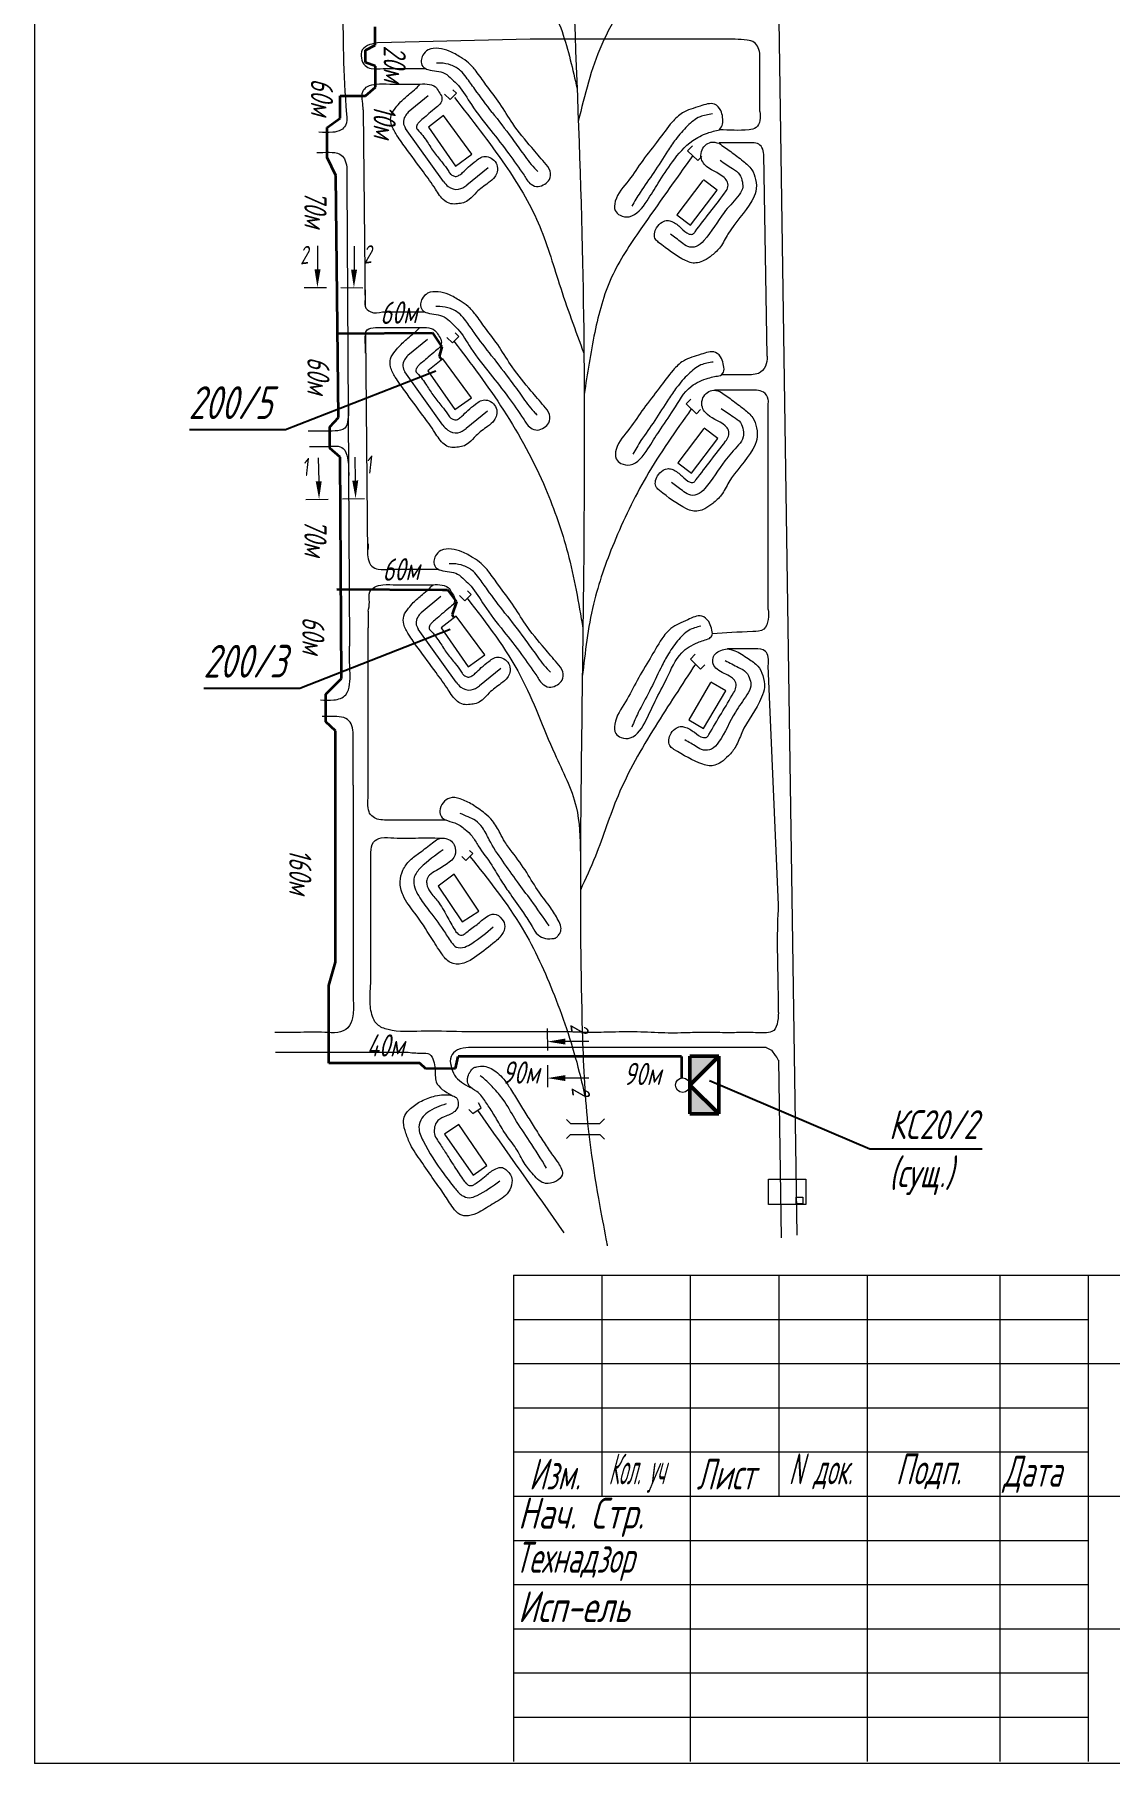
# Model space of a CAD drawing. Header units: millimetres. Extents: x 10081 to 14674, y 790 to 10644.
# Drawn here: x 13125 to 13617, y 3625 to 4417 of the extents above; entities that cross this region are included whole.
import ezdxf
from ezdxf import colors
from ezdxf.entities.mleader import LeaderData, LeaderLine
from ezdxf.math import Vec2, Vec3

# ---------------------------------------------------------------- set-up
doc = ezdxf.new("R2010")
doc.units = ezdxf.units.MM
for name, color, linetype, lineweight in [('Линия выноска', 137, 'Continuous', 20), ('Линия связи (Вновь)', 3, 'Continuous', 60), ('Рамка толстая', 7, 'Continuous', 60), ('Строительный', 251, 'Continuous', 13), ('ТаБлица', 253, 'Continuous', 25), ('текст', 7, 'Continuous', 25), ('Щиты пульты (Вновь)', 5, 'Continuous', 50), ('Элемент эл. схем', 7, 'Continuous', 35)]:
    doc.layers.add(name, color=color, linetype=linetype, lineweight=lineweight)
doc.layers.add('Текст.', color=51, linetype='Continuous')
doc.styles.add('Simplex', font='simplex.shx', dxfattribs={"width": 0.7, "oblique": 15})

# ---------------------------------------------------------------- blocks, each defined once
blk = doc.blocks.new('A$C4BB167BF')
at = {"layer": 'Щиты пульты (Вновь)', "true_color": 0xc7c8ca}
h = blk.add_hatch(color=9, dxfattribs=at)
h.paths.add_polyline_path([(0, 3), (0, 0), (3, 3)])
h.paths.add_polyline_path([(6, 3), (3, 3), (6, 0)])
at = {"layer": 'Щиты пульты (Вновь)', "color": 252, "true_color": 0x939598}
for p, q in [((0, 3), (0, 0)), ((6, 3), (0, 3)), ((0, 0), (3, 3)), ((3, 3), (6, 0)), ((6, 0), (6, 3)), ((0, 0), (6, 0))]:
    blk.add_line(p, q, dxfattribs=at)
blk = doc.blocks.new('_None')

msp = doc.modelspace()

# ---------------------------------------------------------------- linework, layer by layer
at = {"color": 18, "lineweight": 20, "true_color": 0x000000}
for p, q in [((13460.26236, 3953.04334), (13462.65223, 3951.87039)), ((13462.65223, 3951.87039), (13464.46732, 3949.45274)), ((13464.46732, 3949.45274), (13465.1132, 3948.49964)), ((13465.1132, 3948.49964), (13465.90981, 3946.95657)), ((13344.51912, 3848.7676), (14093.76912, 3848.7676)), ((13344.51912, 3848.7676), (13344.51912, 3626.0176)), ((13385.01912, 3848.7676), (13385.01912, 3747.5176)), ((13425.51912, 3848.7676), (13425.51912, 3626.0176)), ((13466.01912, 3848.7676), (13466.01912, 3747.5176)), ((13506.51912, 3848.7676), (13506.51912, 3626.0176)), ((13567.26912, 3848.7676), (13567.26912, 3626.0176)), ((13607.76912, 3848.7676), (13607.76912, 3626.0176)), ((13344.51912, 3828.5176), (13607.76912, 3828.5176)), ((13344.51912, 3808.2676), (13607.76912, 3808.2676)), ((13607.76912, 3808.2676), (14093.76912, 3808.2676)), ((13344.51912, 3788.0176), (13607.76912, 3788.0176)), ((13344.51912, 3767.7676), (13607.76912, 3767.7676)), ((13344.51912, 3747.5176), (14093.76912, 3747.5176)), ((13344.51912, 3727.2676), (13607.76912, 3727.2676)), ((13344.51912, 3707.0176), (13607.76912, 3707.0176)), ((13344.51912, 3686.7676), (13607.76912, 3686.7676)), ((13607.76912, 3686.7676), (14093.76912, 3686.7676)), ((13344.51912, 3666.5176), (13607.76912, 3666.5176)), ((13344.51912, 3646.2676), (13607.76912, 3646.2676))]:
    msp.add_line(p, q, dxfattribs=at)
for points in [[(13461.38838, 3892.76698), (13478.43375, 3892.76698), (13478.43375, 3881.09637), (13461.3312, 3881.09637)], [(13474.04338, 3884.52275), (13477.10948, 3884.52275), (13477.10948, 3881.43963), (13474.04338, 3881.43963)]]:
    msp.add_lwpolyline(points, close=True, dxfattribs=at)
at = {"layer": 'Линия связи (Вновь)', "color": 18, "lineweight": 35, "true_color": 0x000000}
for p, q in [((13281.21365, 4412.27634), (13281.21365, 4420.63839)), ((13276.77299, 4409.91534), (13281.21365, 4412.27634)), ((13276.77299, 4404.2764), (13276.77299, 4409.91534)), ((13281.35108, 4402.61032), (13276.77299, 4404.2764)), ((13281.35108, 4392.99386), (13281.35108, 4402.61032)), ((13265.20314, 4389.01128), (13276.87885, 4389.01128)), ((13265.20314, 4378.78699), (13265.20314, 4389.01128)), ((13276.87885, 4389.01128), (13281.35108, 4392.99386)), ((13259.29765, 4374.59649), (13265.20314, 4378.78699)), ((13259.29765, 4360.872), (13259.29765, 4374.59649)), ((13263.24002, 4352.532), (13259.29765, 4360.872)), ((13264.44597, 4241.68841), (13263.24002, 4352.532)), ((13260.40884, 4237.47876), (13264.42561, 4241.69591)), ((13260.43675, 4227.64153), (13260.40884, 4237.47876)), ((13265.22722, 4223.50408), (13260.43675, 4227.64153)), ((13265.80508, 4122.11471), (13265.22722, 4223.50408)), ((13258.57591, 4114.89116), (13265.80508, 4122.11471)), ((13258.67109, 4102.20125), (13258.57591, 4114.89116)), ((13263.12775, 4098.08554), (13258.67109, 4102.20125)), ((13263.08538, 3992.19509), (13263.12775, 4098.08554)), ((13259.98076, 3981.52463), (13263.08538, 3992.19509)), ((13260.0158, 3945.9488), (13259.97943, 3981.56506)), ((13301.71016, 3945.96951), (13260.0158, 3945.9488)), ((13304.40433, 3943.25269), (13301.71016, 3945.96951)), ((13318.00241, 3943.42795), (13319.19189, 3948.94147)), ((13421.56485, 3948.94147), (13319.19189, 3948.94147)), ((13421.56485, 3948.94147), (13421.56485, 3939.11086)), ((13318.00241, 3943.42795), (13304.40433, 3943.25269))]:
    msp.add_line(p, q, dxfattribs=at)
at = {"layer": 'Рамка толстая', "color": 18, "lineweight": 20, "true_color": 0x000000}
for p in [(13125.29002, 4958.21426), (14093.91502, 3625.08926)]:
    msp.add_line(p, (13125.29002, 3625.08926), dxfattribs=at)
at = {"layer": 'Строительный', "color": 18, "lineweight": 20, "true_color": 0x000000}
for p, q in [((13459.76114, 4847.36825), (13474.30225, 3867.07309)), ((13352.18075, 4414.94332), (13282.37254, 4413.35528)), ((13438.29485, 4414.94332), (13352.18075, 4414.94332)), ((13457.43187, 4381.8656), (13457.43187, 4407.6641)), ((13305.51154, 4389.03168), (13296.41172, 4381.57687)), ((13313.0287, 4389.85653), (13315.53429, 4387.35095)), ((13315.53429, 4387.35095), (13318.42678, 4390.24343)), ((13318.42678, 4390.24343), (13316.78998, 4391.88024)), ((13275.72492, 4382.71526), (13276.62171, 4292.63562)), ((13312.50137, 4349.76972), (13295.13763, 4374.16596)), ((13424.33043, 4363.92642), (13426.52867, 4366.17933)), ((13442.58748, 4367.52949), (13438.68797, 4367.52949)), ((13428.98677, 4359.38308), (13424.33043, 4363.92642)), ((13430.88001, 4361.3234), (13428.98677, 4359.38308)), ((13460.75981, 4269.7955), (13459.18476, 4362.20042)), ((13268.19214, 4350.08963), (13269.53161, 4136.94278)), ((13332.93992, 4356.08739), (13323.21937, 4348.14873)), ((13276.74976, 4279.77363), (13277.75846, 4178.45272)), ((13305.25369, 4277.4952), (13296.15387, 4270.04039)), ((13314.09799, 4278.41825), (13316.60358, 4275.91266)), ((13316.60358, 4275.91266), (13319.49607, 4278.80515)), ((13319.49607, 4278.80515), (13317.85927, 4280.44195)), ((13312.24352, 4238.23324), (13294.87978, 4262.62947)), ((13453.60294, 4261.24998), (13439.69959, 4261.24998)), ((13455.90132, 4254.1702), (13436.65764, 4254.1702)), ((13423.66403, 4247.89452), (13425.86227, 4250.14743)), ((13428.32037, 4243.35118), (13423.66403, 4247.89452)), ((13461.20144, 4153.78839), (13461.20144, 4247.37686)), ((13332.68207, 4244.55091), (13322.96152, 4236.61225)), ((13430.21361, 4245.2915), (13428.32037, 4243.35118)), ((13311.33435, 4159.66382), (13302.23453, 4152.20902)), ((13319.80596, 4160.21058), (13322.31155, 4157.705)), ((13322.31155, 4157.705), (13325.20404, 4160.59749)), ((13325.20404, 4160.59749), (13323.56724, 4162.23429)), ((13278.01244, 4152.94067), (13278.08878, 4145.27288)), ((13278.08878, 4070.11558), (13278.08878, 4145.27288)), ((13318.32418, 4120.40187), (13300.96044, 4144.7981)), ((13338.76274, 4126.71954), (13329.04219, 4118.78088)), ((13425.62188, 4130.99818), (13427.82012, 4133.25109)), ((13430.27822, 4126.45484), (13425.62188, 4130.99818)), ((13432.17146, 4128.39516), (13430.27822, 4126.45484)), ((13465.94776, 4018.3852), (13461.20144, 4127.86788)), ((13271.10383, 4073.22289), (13271.10383, 4097.48948)), ((13271.10383, 4073.22289), (13271.10383, 3976.20027)), ((13322.7792, 4038.72315), (13320.89392, 4040.60842)), ((13325.93194, 4041.87589), (13322.7792, 4038.72315)), ((13325.93194, 4041.87589), (13324.40853, 4043.3993)), ((13279.31822, 3983.8959), (13279.31822, 4038.64558)), ((13460.26236, 3953.04334), (13327.57069, 3953.04334)), ((13235.62584, 3950.97173), (13295.59562, 3950.97173)), ((13465.94776, 3947.26812), (13467.14878, 3865.8867)), ((13324.17664, 3924.71607), (13325.99949, 3922.89322)), ((13325.99949, 3922.89322), (13329.76427, 3925.49694)), ((13329.76427, 3925.49694), (13328.56371, 3927.7977)), ((13368.82036, 3920.05672), (13370.62356, 3918.25351)), ((13368.82036, 3911.41454), (13370.62356, 3913.21775)), ((13370.62356, 3918.25351), (13384.17995, 3918.25351)), ((13370.62356, 3913.21775), (13384.17995, 3913.21775)), ((13384.17995, 3918.25351), (13386.31851, 3920.39207)), ((13384.17995, 3913.21775), (13386.31851, 3911.07918))]:
    msp.add_line(p, q, dxfattribs=at)
for points in [[(13312.54419, 4380.0458), (13305.63455, 4374.62817), (13318.05442, 4356.88979), (13325.57631, 4362.30743), (13312.54419, 4380.0458)], [(13431.35194, 4350.3029), (13419.39923, 4334.60464), (13425.65468, 4329.84172), (13437.78974, 4345.77947), (13431.53429, 4350.54239)], [(13312.28634, 4268.50932), (13305.3767, 4263.09168), (13317.79657, 4245.35331), (13325.31846, 4250.77094), (13312.28634, 4268.50932)], [(13431.77281, 4236.62939), (13419.82011, 4220.93113), (13426.07556, 4216.16821), (13438.21061, 4232.10596), (13431.95516, 4236.86888)], [(13318.36701, 4150.67795), (13311.45737, 4145.26031), (13323.87724, 4127.52194), (13331.39912, 4132.93957), (13318.36701, 4150.67795)], [(13434.8573, 4120.23247), (13424.84587, 4103.2303), (13431.62091, 4099.24094), (13441.78506, 4116.5025), (13435.01003, 4120.49186)], [(13317.45327, 4032.43816), (13310.08503, 4027.01407), (13321.0986, 4010.58682), (13328.69953, 4015.46851), (13317.45327, 4032.43816)], [(13319.5258, 3917.84087), (13313.05803, 3913.35361), (13326.0815, 3894.58208), (13332.36927, 3898.94446), (13319.5258, 3917.84087)]]:
    msp.add_lwpolyline(points, dxfattribs=at)
msp.add_open_spline([(13402.67449, 4896.54215), (13393.28744, 4882.36245), (13402.67449, 4896.54215), (13366.3751, 4830.75794), (13370.1571, 4697.88058), (13366.36948, 4525.70081), (13378.33116, 4327.65021), (13376.417, 4133.81711), (13374.28425, 3999.88224), (13377.87078, 3912.92035), (13387.5046, 3862.2433), (13387.5046, 3862.2433), (13387.5046, 3862.2433), (13387.5046, 3862.2433), (13387.5046, 3862.2433), (13387.5046, 3862.2433), (13387.5046, 3862.2433), (13387.5046, 3862.2433), (13387.5046, 3862.2433)], degree=3, knots=[0, 0, 0, 0, 25.836333109, 49.871244762, 76.873917157, 116.334767859, 166.936096042, 211.721259242, 248.246118291, 257.850777941, 271.152471293, 282.284588503, 290.662390358, 305.749777897, 312.760031631, 324.633986925, 330.142951601, 332.123990533, 332.123990533, 332.123990533, 332.123990533], dxfattribs=at)
for points in [[(13316.63243, 4504.85919), (13338.09082, 4477.73871), (13355.15411, 4445.45242), (13366.79958, 4418.50345), (13373.7039, 4392.41614)], [(13425.3043, 4475.30748), (13404.20056, 4444.85311), (13384.97271, 4412.52464), (13374.27006, 4377.43998)], [(13266.42339, 4433.57806), (13268.13327, 4380.651), (13267.66507, 4375.49022), (13265.59665, 4373.4218), (13261.78163, 4372.36155), (13255.47661, 4372.36155)], [(13282.37254, 4413.35528), (13278.81296, 4412.51447), (13275.35088, 4410.07556), (13274.90703, 4406.35069), (13276.63806, 4402.92594), (13279.47875, 4401.59563), (13284.84941, 4401.59563)], [(13457.43187, 4407.6641), (13456.67923, 4411.09042), (13454.82115, 4413.56202), (13451.657, 4414.54698), (13446.03348, 4414.94332), (13438.29485, 4414.94332)], [(13349.40053, 4352.64311), (13342.44079, 4362.51758), (13334.21067, 4373.18533), (13325.29896, 4385.03533), (13319.33348, 4393.74588), (13316.33572, 4396.74364), (13313.16983, 4399.29884), (13309.39621, 4400.3789), (13305.41188, 4401.10551), (13303.03607, 4402.53553), (13302.30877, 4405.28401), (13303.03607, 4407.6218), (13305.53743, 4410.12316), (13310.37321, 4410.78906), (13315.1797, 4409.52539), (13320.35279, 4406.73887), (13324.0209, 4404.11676), (13327.42061, 4400.40543), (13331.98472, 4394.15083), (13338.35964, 4385.50734), (13344.24622, 4376.36838), (13352.95993, 4365.34205), (13358.76974, 4358.53708), (13361.32275, 4354.59261), (13361.00732, 4350.77198), (13358.88089, 4348.64556), (13355.87083, 4347.4909), (13352.71097, 4348.52235), (13350.70186, 4350.57805), (13349.40053, 4352.64311)], [(13334.83406, 4381.49069), (13326.83571, 4392.14824), (13322.94658, 4397.57197), (13320.38628, 4400.5302), (13315.92484, 4403.13841), (13311.17291, 4404.06847), (13309.25547, 4404.06847)], [(13284.84941, 4401.59563), (13290.97341, 4401.59563), (13297.54165, 4401.59563), (13301.99867, 4401.59563), (13304.20909, 4401.59563)], [(13275.72492, 4382.71526), (13275.46067, 4386.4538), (13275.72492, 4391.29735), (13277.79334, 4393.36576), (13281.60837, 4394.42601), (13287.91338, 4394.42601)], [(13287.91338, 4394.42601), (13294.76851, 4394.42601), (13300.87204, 4394.42601), (13305.00939, 4394.42601), (13308.84003, 4393.13871), (13310.42933, 4390.8995), (13311.77798, 4388.4073), (13311.37047, 4385.92382), (13309.15069, 4383.70404), (13305.82813, 4380.89442), (13303.2015, 4378.63302), (13301.22225, 4376.8432), (13300.30939, 4375.50394), (13300.09827, 4374.38233), (13300.64585, 4373.62484), (13305.08854, 4367.93891), (13308.3595, 4362.98324), (13312.07617, 4358.32957), (13314.65862, 4354.84624), (13315.81082, 4353.20344), (13317.0958, 4352.39675), (13318.71941, 4352.19724), (13319.61369, 4352.6483), (13321.25185, 4353.86632), (13323.94883, 4356.45721), (13327.48926, 4359.34956), (13329.68971, 4360.83734), (13332.22357, 4361.23705), (13335.02415, 4360.08235), (13336.92554, 4357.55088), (13337.05503, 4354.2487), (13336.02658, 4351.93679), (13332.99782, 4349.15487), (13327.69465, 4344.91836), (13324.35339, 4341.5771), (13321.64065, 4340.04581), (13318.91548, 4339.61151), (13315.82398, 4339.61151), (13313.08151, 4340.98145), (13308.86871, 4346.33769), (13303.32258, 4354.19327), (13295.09082, 4365.41112), (13290.69969, 4371.73652), (13288.53139, 4376.40813), (13288.53139, 4380.06846), (13290.69083, 4383.68958), (13292.89243, 4386.26132)], [(13292.89243, 4386.26132), (13297.01849, 4390.03401), (13299.90138, 4392.43904), (13301.92144, 4394.45911)], [(13317.55876, 4388.21897), (13340.73029, 4357.35278), (13355.89444, 4330.87989), (13365.54925, 4302.90741), (13376.82861, 4271.09099)], [(13296.41172, 4381.57687), (13294.91814, 4379.65269), (13294.14293, 4376.76332), (13295.13763, 4374.16596)], [(13334.83406, 4381.49069), (13343.64015, 4369.91873), (13348.61921, 4363.04939), (13354.1515, 4355.94318), (13355.65245, 4354.44223)], [(13438.93463, 4373.55817), (13433.37978, 4371.98368), (13426.6417, 4368.54449), (13417.37472, 4358.82106), (13410.81355, 4349.00847), (13405.71985, 4340.98272), (13397.5441, 4333.69667), (13393.35229, 4334.33647), (13391.19531, 4336.49345), (13391.19531, 4340.73957), (13397.34459, 4350.38222), (13403.77774, 4359.50637), (13410.88365, 4368.76744), (13417.25632, 4377.03266), (13421.95255, 4381.24095), (13430.04508, 4384.32367), (13436.6239, 4385.19614), (13439.47531, 4382.34473), (13440.34996, 4379.14703), (13440.34996, 4376.12247), (13438.93463, 4373.55817)], [(13435.65154, 4380.76843), (13430.00377, 4379.43636), (13424.28587, 4375.26184), (13418.87165, 4369.09987), (13415.13301, 4363.70125), (13408.83083, 4353.97977), (13402.54419, 4344.76745), (13398.82442, 4338.5402)], [(13457.43187, 4381.8656), (13457.43187, 4377.75225), (13455.64208, 4374.50522), (13452.45969, 4373.55817), (13438.93463, 4373.55817)], [(13438.68797, 4367.31779), (13435.01839, 4367.79101), (13432.38253, 4366.34077), (13430.63813, 4363.55346), (13430.63813, 4360.02573), (13432.03067, 4357.64079), (13441.08215, 4351.57905), (13442.61559, 4349.53538), (13442.61559, 4346.81842), (13441.25583, 4344.48463), (13427.73146, 4326.74763), (13426.72745, 4325.74362), (13425.09722, 4325.74362), (13421.28138, 4328.57569), (13417.09015, 4331.49767), (13415.09118, 4331.95854), (13412.66168, 4331.19043), (13410.13285, 4328.66161), (13409.11683, 4325.80541), (13409.63961, 4323.34748), (13411.0536, 4321.9335), (13423.36212, 4313.58839), (13426.12471, 4312.56441), (13428.81966, 4312.56441), (13431.77333, 4313.57675), (13435.43846, 4315.98916), (13439.30045, 4319.85114), (13442.78568, 4325.74297), (13453.75472, 4340.8992), (13455.55804, 4345.29288), (13455.45899, 4350.68112), (13453.70176, 4355.21351), (13449.74154, 4359.17373), (13444.03847, 4363.52059), (13438.68797, 4367.31779)], [(13459.18476, 4362.20042), (13458.34705, 4365.36825), (13456.25862, 4367.19881), (13453.22045, 4367.52949), (13442.58748, 4367.52949)], [(13254.49611, 4363.06), (13260.21993, 4363.20809), (13265.06347, 4362.27809), (13267.13189, 4360.20967), (13268.19214, 4356.39464), (13268.19214, 4350.08963)], [(13426.6586, 4361.65475), (13402.93729, 4328.13278), (13389.51207, 4305.93884), (13381.80658, 4280.67967), (13376.9497, 4252.34548)], [(13439.1906, 4359.52781), (13444.84266, 4355.73031), (13448.1149, 4353.02252), (13449.40397, 4349.52223), (13449.40397, 4346.46838), (13447.19121, 4342.80297), (13441.0083, 4335.5553), (13431.76583, 4322.79679), (13428.15581, 4320.0191), (13424.42406, 4320.0191), (13421.47661, 4321.8928), (13416.48541, 4325.62102)], [(13312.50137, 4349.76972), (13314.71092, 4347.48568), (13319.39401, 4346.25504), (13323.21937, 4348.14873)], [(13276.53084, 4301.76321), (13276.54018, 4300.82555), (13276.55965, 4298.86951), (13276.59, 4295.82091), (13276.62171, 4292.63562), (13279.2209, 4290.05914), (13284.59157, 4290.05914)], [(13349.14269, 4241.10662), (13342.18294, 4250.9811), (13333.95282, 4261.64885), (13325.04111, 4273.49885), (13319.07563, 4282.20939), (13316.07787, 4285.20715), (13312.91198, 4287.76236), (13309.13836, 4288.84241), (13305.15403, 4289.56902), (13302.77822, 4290.99905), (13302.05092, 4293.74753), (13302.77822, 4296.08532), (13305.27958, 4298.58668), (13310.11536, 4299.25257), (13314.92185, 4297.9889), (13320.09494, 4295.20239), (13323.76305, 4292.58027), (13327.16276, 4288.86894), (13331.72687, 4282.61435), (13338.10179, 4273.97085), (13343.98838, 4264.8319), (13352.70208, 4253.80556), (13358.5119, 4247.0006), (13361.0649, 4243.05613), (13360.74947, 4239.2355), (13358.62305, 4237.10908), (13355.61298, 4235.95441), (13352.45312, 4236.98587), (13350.44401, 4239.04157), (13349.14269, 4241.10662)], [(13284.59157, 4290.05914), (13290.71556, 4290.05914), (13297.2838, 4290.05914), (13301.74082, 4290.05914), (13303.95124, 4290.05914)], [(13334.57621, 4269.9542), (13326.57787, 4280.61176), (13322.68873, 4286.03549), (13320.12843, 4288.99372), (13315.66699, 4291.60192), (13310.91506, 4292.53198), (13308.99762, 4292.53198)], [(13276.83519, 4271.19239), (13276.79795, 4274.9332), (13276.74976, 4279.77363), (13277.53549, 4281.82928), (13281.35052, 4282.88953), (13287.65553, 4282.88953)], [(13287.65553, 4282.88953), (13294.51066, 4282.88953), (13300.61419, 4282.88953), (13304.75154, 4282.88953), (13308.58218, 4281.60222), (13310.17149, 4279.36301), (13311.52013, 4276.87081), (13311.11262, 4274.38733), (13308.89284, 4272.16756), (13305.57028, 4269.35794), (13302.94365, 4267.09653), (13300.9644, 4265.30671), (13300.05154, 4263.96745), (13299.84042, 4262.84584), (13300.38801, 4262.08835), (13304.83069, 4256.40243), (13308.10165, 4251.44675), (13311.81832, 4246.79309), (13314.40078, 4243.30975), (13315.55297, 4241.66696), (13316.83795, 4240.86026), (13318.46156, 4240.66076), (13319.35584, 4241.11181), (13320.99401, 4242.32984), (13323.69098, 4244.92072), (13327.23141, 4247.81307), (13329.43187, 4249.30086), (13331.96572, 4249.70056), (13334.7663, 4248.54586), (13336.66769, 4246.0144), (13336.79718, 4242.71222), (13335.76873, 4240.40031), (13332.73997, 4237.61839), (13327.4368, 4233.38188), (13324.09554, 4230.04062), (13321.3828, 4228.50932), (13318.65763, 4228.07503), (13315.56613, 4228.07503), (13312.82367, 4229.44496), (13308.61086, 4234.8012), (13303.06473, 4242.65678), (13294.83297, 4253.87463), (13290.44184, 4260.20004), (13288.27354, 4264.87164), (13288.27354, 4268.53198), (13290.43299, 4272.1531), (13292.63459, 4274.72484)], [(13292.63459, 4274.72484), (13296.76064, 4278.49752), (13299.64353, 4280.90256), (13301.66359, 4282.92262)], [(13296.15387, 4270.04039), (13294.66029, 4268.11621), (13293.88508, 4265.22683), (13294.87978, 4262.62947)], [(13317.30091, 4276.68248), (13340.03025, 4245.03776), (13359.27461, 4209.09711), (13369.40921, 4179.69472), (13376.37536, 4145.1765)], [(13334.57621, 4269.9542), (13343.3823, 4258.38225), (13348.36136, 4251.51291), (13353.89365, 4244.40669), (13355.3946, 4242.90574)], [(13439.35551, 4260.97483), (13433.80065, 4259.73831), (13425.98236, 4255.9512), (13417.7956, 4245.14755), (13411.23443, 4235.33496), (13406.14072, 4227.30921), (13397.96497, 4220.02315), (13393.77317, 4220.66296), (13391.61619, 4222.81994), (13391.61619, 4227.06606), (13397.76546, 4236.70871), (13404.19861, 4245.83286), (13411.30453, 4255.09393), (13417.6772, 4263.35914), (13422.37343, 4267.56744), (13430.46596, 4270.65016), (13437.04477, 4271.52263), (13439.89619, 4268.67121), (13440.77083, 4265.47352), (13440.77083, 4262.44895), (13439.35551, 4260.97483)], [(13460.75981, 4269.7955), (13459.96789, 4265.17717), (13456.71091, 4261.92019), (13453.60294, 4261.24998)], [(13436.07242, 4267.09492), (13430.42465, 4265.76285), (13424.70674, 4261.58833), (13419.29253, 4255.42636), (13415.55388, 4250.02774), (13409.25171, 4240.30626), (13402.96507, 4231.09394), (13399.2453, 4224.86669)], [(13439.10884, 4253.64428), (13435.43927, 4254.1175), (13432.8034, 4252.66725), (13431.05901, 4249.87994), (13431.05901, 4246.35222), (13432.45155, 4243.96727), (13441.50303, 4237.90553), (13443.03647, 4235.86187), (13443.03647, 4233.14491), (13441.6767, 4230.81112), (13428.15233, 4213.07412), (13427.14832, 4212.07011), (13425.51809, 4212.07011), (13421.70225, 4214.90218), (13417.51103, 4217.82416), (13415.51206, 4218.28503), (13413.08255, 4217.51692), (13410.55373, 4214.9881), (13409.5377, 4212.1319), (13410.06049, 4209.67397), (13411.47447, 4208.25999), (13423.783, 4199.91488), (13426.54558, 4198.8909), (13429.24054, 4198.8909), (13432.1942, 4199.90324), (13435.85934, 4202.31564), (13439.72132, 4206.17763), (13443.20656, 4212.06946), (13454.17559, 4227.22569), (13455.97892, 4231.61937), (13455.87986, 4237.00761), (13454.12263, 4241.53999), (13450.16241, 4245.50022), (13444.45935, 4249.84708), (13439.10884, 4253.64428)], [(13461.20144, 4247.37686), (13461.20144, 4250.01167), (13459.04488, 4253.3206), (13455.90132, 4254.1702)], [(13268.99717, 4248.10223), (13268.80059, 4240.90205), (13267.35906, 4236.77831), (13262.96897, 4235.53464), (13257.52015, 4235.41711), (13250.5442, 4235.41711)], [(13425.9922, 4245.62285), (13405.41588, 4214.60721), (13390.61536, 4184.31286), (13381.22966, 4156.1824), (13376.09517, 4123.00869)], [(13439.61147, 4245.85429), (13445.26354, 4242.0568), (13448.53577, 4239.34901), (13449.82485, 4235.84872), (13449.82485, 4232.79486), (13447.61209, 4229.12946), (13441.42918, 4221.88179), (13432.1867, 4209.12328), (13428.57668, 4206.34559), (13424.84494, 4206.34559), (13421.89749, 4208.21929), (13416.90629, 4211.94751)], [(13312.24352, 4238.23324), (13314.45307, 4235.9492), (13319.13616, 4234.71856), (13322.96152, 4236.61225)], [(13251.20545, 4228.44871), (13259.59469, 4228.44871), (13266.59319, 4227.55231), (13268.52832, 4223.19109), (13269.1196, 4215.16661)], [(13277.88921, 4183.96071), (13278.07269, 4183.1199), (13277.7669, 4180.681), (13278.04691, 4176.95612), (13279.77795, 4173.53137), (13282.61864, 4172.20106), (13287.9893, 4172.20106)], [(13355.22335, 4123.27525), (13348.26361, 4133.14973), (13340.03349, 4143.81748), (13331.12178, 4155.66748), (13325.15629, 4164.37802), (13322.15853, 4167.37578), (13318.99265, 4169.93098), (13315.21902, 4171.01104), (13311.2347, 4171.73765), (13308.85888, 4173.16767), (13308.13159, 4175.91616), (13308.85888, 4178.25395), (13311.36024, 4180.75531), (13316.19603, 4181.4212), (13321.00251, 4180.15753), (13326.1756, 4177.37101), (13329.84371, 4174.7489), (13333.24343, 4171.03757), (13337.80754, 4164.78298), (13344.18245, 4156.13948), (13350.06904, 4147.00053), (13358.78275, 4135.97419), (13364.59256, 4129.16923), (13367.14556, 4125.22476), (13366.83013, 4121.40413), (13364.70371, 4119.2777), (13361.69365, 4118.12304), (13358.53379, 4119.15449), (13356.52467, 4121.21019), (13355.22335, 4123.27525)], [(13340.65687, 4152.12283), (13332.65853, 4162.78039), (13328.7694, 4168.20412), (13326.2091, 4171.16235), (13321.74765, 4173.77055), (13316.99573, 4174.70061), (13315.07829, 4174.70061)], [(13287.9893, 4172.20106), (13296.79623, 4172.22777), (13303.36447, 4172.22777), (13307.82148, 4172.22777), (13310.03191, 4172.22777)], [(13278.01244, 4152.94067), (13278.60055, 4157.05923), (13278.86481, 4161.90278), (13280.93323, 4163.9712), (13284.74825, 4165.03145), (13291.05326, 4165.03145)], [(13291.05326, 4165.03145), (13300.59133, 4165.05816), (13306.69485, 4165.05816), (13310.83221, 4165.05816), (13314.66285, 4163.77085), (13316.25215, 4161.53164), (13317.60079, 4159.03944), (13317.19328, 4156.55596), (13314.97351, 4154.33618), (13311.65095, 4151.52657), (13309.02432, 4149.26516), (13307.04506, 4147.47534), (13306.13221, 4146.13608), (13305.92108, 4145.01447), (13306.46867, 4144.25698), (13310.91136, 4138.57105), (13314.18232, 4133.61538), (13317.89899, 4128.96171), (13320.48144, 4125.47838), (13321.63363, 4123.83559), (13322.91862, 4123.02889), (13324.54222, 4122.82939), (13325.43651, 4123.28044), (13327.07467, 4124.49847), (13329.77164, 4127.08935), (13333.31207, 4129.9817), (13335.51253, 4131.46949), (13338.04638, 4131.86919), (13340.84697, 4130.71449), (13342.74836, 4128.18303), (13342.87784, 4124.88085), (13341.8494, 4122.56894), (13338.82063, 4119.78702), (13333.51746, 4115.55051), (13330.1762, 4112.20924), (13327.46346, 4110.67795), (13324.7383, 4110.24366), (13321.6468, 4110.24366), (13318.90433, 4111.61359), (13314.69153, 4116.96983), (13309.14539, 4124.82541), (13300.91363, 4136.04326), (13296.52251, 4142.36867), (13294.3542, 4147.04027), (13294.3542, 4150.70061), (13296.51365, 4154.32172), (13298.71525, 4156.89346)], [(13298.71525, 4156.89346), (13302.8413, 4160.66615), (13305.72419, 4163.07119), (13307.74426, 4165.09125)], [(13323.38157, 4158.85111), (13347.81901, 4123.23017), (13363.44298, 4087.60923), (13373.2622, 4063.35761), (13375.22486, 4041.52329)], [(13302.23453, 4152.20902), (13300.74096, 4150.28483), (13299.96575, 4147.39546), (13300.96044, 4144.7981)], [(13340.65687, 4152.12283), (13349.46296, 4140.55088), (13354.44202, 4133.68153), (13359.97431, 4126.57532), (13361.47526, 4125.07437)], [(13434.3278, 4140.47811), (13428.95826, 4138.59306), (13421.64295, 4133.90754), (13414.79192, 4122.21115), (13409.4378, 4111.69121), (13405.32943, 4103.11917), (13398.07315, 4094.91698), (13393.83509, 4095.05634), (13391.43806, 4096.94297), (13390.93568, 4101.15927), (13395.9009, 4111.46174), (13401.20935, 4121.28294), (13407.16964, 4131.31969), (13412.51965, 4140.28083), (13416.685, 4145.01519), (13424.35595, 4149.03372), (13430.78534, 4150.67844), (13433.95409, 4148.18441), (13435.20092, 4145.11265), (13435.55877, 4142.10934), (13434.3278, 4140.47811)], [(13461.20144, 4153.78839), (13461.20144, 4149.15917), (13459.14075, 4144.72675), (13454.11259, 4143.61865), (13435.65433, 4142.51487)], [(13430.34367, 4146.16678), (13424.89318, 4144.17585), (13419.70934, 4139.35414), (13415.0622, 4132.59488), (13411.98855, 4126.79184), (13406.88083, 4116.39301), (13401.72829, 4106.50159), (13398.77142, 4099.87798)], [(13256.20073, 4112.30519), (13262.34939, 4112.30519), (13267.78002, 4114.61373), (13269.53161, 4119.53539), (13269.53161, 4129.39622), (13269.53161, 4136.94278)], [(13442.3897, 4135.7348), (13439.50249, 4134.95796), (13436.93881, 4133.32396), (13435.86075, 4130.79931), (13436.05196, 4128.81259), (13437.8242, 4126.36751), (13444.36818, 4122.65088), (13446.13265, 4120.80299), (13446.4541, 4118.10512), (13445.38001, 4115.62684), (13434.04917, 4096.4143), (13433.171, 4095.29855), (13431.55222, 4095.10567), (13427.42811, 4097.46638), (13422.92061, 4099.87196), (13420.88115, 4100.09308), (13418.55959, 4099.04293), (13416.34772, 4096.23267), (13415.67676, 4093.27632), (13416.48669, 4090.89751), (13418.05803, 4089.66075), (13431.26745, 4082.83053), (13434.13178, 4082.1406), (13436.80781, 4082.45945), (13439.62096, 4083.81414), (13442.97493, 4086.64324), (13446.35286, 4090.93502), (13449.11653, 4097.19783), (13458.21532, 4113.5454), (13459.48614, 4118.12158), (13458.75027, 4123.46025), (13456.46914, 4127.75289), (13452.06818, 4131.21675), (13445.89088, 4134.85833), (13442.3897, 4135.7348)], [(13461.20144, 4127.86788), (13461.20144, 4131.9237), (13459.90952, 4134.56495), (13455.14039, 4135.70433), (13442.54359, 4135.70433)], [(13427.95005, 4128.72651), (13409.43755, 4100.03195), (13392.44153, 4068.3768), (13382.07722, 4040.69762), (13375.19483, 4025.16926)], [(13441.54946, 4130.32001), (13447.61112, 4127.21791), (13451.18075, 4124.91629), (13452.8749, 4121.5931), (13453.23622, 4118.5607), (13451.47267, 4114.65924), (13446.19069, 4106.73095), (13438.52265, 4092.96853), (13435.26662, 4089.78324), (13431.56109, 4089.34172), (13428.41266, 4090.85353), (13423.01541, 4093.96503)], [(13318.32418, 4120.40187), (13320.53374, 4118.11783), (13325.21682, 4116.88719), (13329.04219, 4118.78088)], [(13271.10383, 4097.48948), (13270.22583, 4101.41612), (13267.87841, 4103.76354), (13263.63796, 4104.70693), (13256.91597, 4104.70693)], [(13313.88851, 4057.26368), (13304.49627, 4057.26368), (13291.30133, 4057.26368), (13285.50572, 4057.26368), (13282.17921, 4057.72963), (13279.73282, 4059.1426), (13278.47142, 4060.97565), (13277.93588, 4064.87087), (13278.08878, 4070.11558)], [(13363.14021, 4003.04908), (13359.21209, 4003.04908), (13355.842, 4004.67042), (13353.13271, 4008.43343), (13349.1018, 4014.83717), (13343.14089, 4023.3087), (13339.10998, 4029.25031), (13334.60923, 4036.5982), (13328.45082, 4045.47192), (13325.60938, 4049.82909), (13322.42798, 4053.01049), (13317.65147, 4055.98561), (13313.30432, 4057.43541), (13311.61816, 4058.73493), (13310.87829, 4061.45303), (13312.31658, 4065.20165), (13315.39732, 4067.37458), (13320.13305, 4066.99689), (13325.74307, 4064.34012), (13331.48061, 4060.26166), (13334.92802, 4056.93649), (13338.48108, 4051.2435), (13340.63035, 4047.27653), (13344.01823, 4042.58167), (13350.63855, 4033.18896), (13356.34863, 4024.18238), (13361.52169, 4017.16895), (13365.03008, 4011.44121), (13366.28034, 4008.27604), (13366.01829, 4005.79151), (13364.92611, 4004.19197), (13363.79392, 4003.23453), (13363.14021, 4003.04908)], [(13360.91617, 4008.81035), (13352.65291, 4020.50556), (13346.37819, 4029.01225), (13339.69756, 4038.39669), (13333.44567, 4048.28571), (13330.36686, 4053.82149), (13327.12902, 4057.05932), (13323.88829, 4058.69995), (13320.16555, 4060.34222)], [(13279.31822, 4038.64558), (13279.31822, 4042.48461), (13280.51461, 4047.15528), (13283.98552, 4049.06601), (13289.86482, 4049.06601), (13301.07579, 4049.06601), (13307.43971, 4049.06601), (13312.15509, 4049.02639)], [(13307.4701, 4046.85322), (13301.71684, 4042.39022), (13297.19964, 4038.84226), (13293.97299, 4034.24385), (13292.6874, 4029.05572), (13294.01605, 4022.79812), (13299.44893, 4014.54271), (13306.89308, 4003.45272), (13311.76511, 3995.92852), (13315.66255, 3992.03108), (13321.01885, 3991.49241), (13326.73401, 3994.28976), (13335.15138, 4000.70438), (13339.29004, 4004.84304), (13340.63634, 4008.51646), (13339.27488, 4011.94034), (13335.70691, 4014.19168), (13332.22424, 4012.93351), (13327.9111, 4009.44819), (13323.21247, 4005.93456), (13321.56174, 4004.7042), (13319.87738, 4004.7042), (13317.8302, 4006.75576), (13314.12304, 4013.28305), (13309.87019, 4020.06938), (13306.37743, 4024.45145), (13304.88705, 4027.89026), (13304.88705, 4029.71744), (13306.13535, 4032.00866), (13309.30069, 4034.16738), (13315.13622, 4037.91943), (13317.29512, 4040.07833), (13317.88356, 4044.46667), (13316.71464, 4047.04796), (13314.08369, 4048.66379), (13311.8858, 4049.02056), (13309.93497, 4048.51011), (13307.4701, 4046.85322)], [(13312.41566, 4043.64884), (13302.06447, 4035.40939), (13299.15531, 4031.05127), (13299.15531, 4027.31389), (13300.69044, 4023.37202), (13305.25373, 4016.68855), (13312.49875, 4006.72644), (13316.10535, 4001.35996), (13318.36848, 3999.09683), (13322.24198, 3999.09683), (13325.5231, 4000.74382), (13335.29773, 4008.36256)], [(13324.62058, 4040.56453), (13348.51728, 4007.80706), (13363.28787, 3976.9212), (13374.68513, 3941.84905), (13377.50856, 3929.96939)], [(13465.94776, 3969.17144), (13465.73747, 3986.98512), (13465.4954, 4000.42287), (13465.94776, 4018.3852)], [(13271.10383, 3976.20027), (13271.2696, 3970.1439), (13270.9039, 3966.71053), (13268.74609, 3962.14838), (13264.16294, 3959.97652), (13258.18113, 3959.97652), (13245.455, 3959.97652), (13235.35097, 3959.97652)], [(13465.94776, 3969.17144), (13462.88427, 3960.34409), (13459.5937, 3959.81102), (13451.21649, 3959.98908), (13443.9087, 3959.81102), (13434.1056, 3959.98908), (13425.5501, 3959.84519), (13413.95421, 3959.72742), (13401.24696, 3960.19342), (13388.0563, 3960.07691), (13379.37338, 3959.96041), (13370.72152, 3960.19342), (13357.71447, 3960.19342), (13342.08274, 3960.19342), (13320.85332, 3960.28083), (13302.27427, 3960.49771), (13287.12313, 3961.26734), (13282.27358, 3963.57068), (13279.31822, 3970.00374), (13278.91654, 3977.46874), (13279.31822, 3983.8959)], [(13327.57069, 3953.04334), (13324.05431, 3953.04334), (13319.00316, 3951.93425), (13315.96822, 3948.89932), (13315.96822, 3944.61986), (13317.5843, 3940.42399), (13324.71142, 3934.74835)], [(13295.59562, 3950.97173), (13302.46257, 3950.50074), (13306.12935, 3950.04807), (13308.02669, 3946.89674), (13308.67041, 3943.32459), (13309.23879, 3937.31548), (13316.21958, 3931.20449)], [(13323.44585, 3937.95644), (13324.1955, 3935.66972), (13327.75775, 3932.90717), (13330.07555, 3930.58937), (13333.45258, 3925.76077), (13336.84657, 3920.27204), (13341.00654, 3913.36794), (13345.69035, 3906.86633), (13349.50749, 3900.18226), (13353.69949, 3894.78611), (13356.36691, 3892.1187), (13359.2181, 3890.80925), (13363.92248, 3891.71308), (13366.86125, 3894.65186), (13365.1438, 3900.02835), (13362.47769, 3903.73002), (13358.55767, 3909.56902), (13354.54717, 3915.76798), (13350.73775, 3921.91625), (13346.83086, 3928.2019), (13343.25877, 3934.13062), (13340.11486, 3938.53424), (13337.18517, 3941.46394), (13331.12263, 3944.47476), (13327.71999, 3944.20811), (13326.20738, 3943.75966), (13325.0827, 3942.46003), (13324.16208, 3940.95243), (13323.74576, 3939.70477), (13323.44585, 3937.95644)], [(13359.69736, 3897.83527), (13351.95903, 3910.16005), (13345.22382, 3920.48192), (13339.83179, 3929.23631), (13335.29358, 3934.64769), (13331.24972, 3938.61196), (13329.37296, 3940.12745)], [(13316.21958, 3931.20449), (13314.13499, 3931.40941), (13312.63059, 3931.40941), (13308.76711, 3930.86294), (13302.40591, 3928.5486), (13297.39887, 3925.06873), (13294.77988, 3921.84581), (13294.20719, 3918.80911), (13295.32718, 3913.81694), (13297.41294, 3908.63285), (13302.2775, 3900.96488), (13308.13911, 3892.42053), (13312.86624, 3885.73741), (13316.89059, 3879.6524), (13319.94203, 3876.60096), (13323.96639, 3876.00382), (13328.81675, 3877.65709), (13335.73198, 3881.76572), (13342.35623, 3886.89994), (13343.89488, 3891.22137), (13343.25481, 3894.69843), (13341.49394, 3896.79753), (13339.4961, 3898.05273), (13336.49151, 3897.53835), (13332.03225, 3894.49859), (13328.9659, 3892.0509), (13327.06739, 3890.6444), (13325.77733, 3889.91592), (13324.26289, 3889.91592), (13322.8848, 3890.83661), (13321.3056, 3892.87321), (13317.03743, 3899.28832), (13312.77076, 3905.98127), (13309.71517, 3910.65923), (13308.34466, 3913.47104), (13308.34466, 3915.89098), (13309.25692, 3918.78236), (13312.87848, 3921.34283), (13317.69147, 3923.82563), (13319.2679, 3926.47636), (13319.10643, 3928.58083), (13318.67022, 3929.82156), (13317.219, 3930.79463), (13316.21958, 3931.20449)], [(13313.77782, 3927.28762), (13305.21598, 3923.24897), (13302.68422, 3920.71722), (13301.30542, 3916.50077), (13303.17407, 3910.36097), (13312.69193, 3895.13863), (13317.58012, 3888.7456), (13321.00274, 3885.32298), (13324.2896, 3884.24931), (13327.90341, 3885.30752), (13338.30866, 3891.96806)], [(13328.0496, 3924.3628), (13367.70732, 3868.12923)]]:
    msp.add_spline(points, degree=3, dxfattribs=at)
at = {"layer": 'Текст.', "color": 18, "lineweight": 35, "true_color": 0x000000}
for p, q in [((13263.36897, 4280.20487), (13307.42438, 4280.46074)), ((13307.42438, 4280.46074), (13311.77866, 4274.06391)), ((13311.77866, 4274.06391), (13310.49801, 4269.71404)), ((13310.49801, 4269.71404), (13311.60186, 4268.24402)), ((13263.68467, 4163.06432), (13312.02183, 4162.75279)), ((13312.02183, 4162.75279), (13314.30871, 4162.75279)), ((13314.30871, 4162.75279), (13318.46674, 4157.24904)), ((13318.46674, 4157.24904), (13316.49168, 4151.43375)), ((13316.49168, 4151.43375), (13317.11538, 4150.39532))]:
    msp.add_line(p, q, dxfattribs=at)
at = {"layer": 'Щиты пульты (Вновь)', "color": 18, "lineweight": 20, "true_color": 0x000000}
msp.add_circle((13422.06202, 3935.84094), 3.3075, dxfattribs=at)
at = {"layer": 'Элемент эл. схем', "color": 18, "lineweight": 20, "true_color": 0x000000}
for p, q in [((13254.86771, 4320.31573), (13254.78783, 4309.54851)), ((13271.65107, 4320.16503), (13271.57119, 4309.39781)), ((13248.78907, 4301.31659), (13258.91206, 4301.24149)), ((13265.51188, 4301.19253), (13275.63487, 4301.11743)), ((13255.18707, 4223.25216), (13255.39901, 4212.48673)), ((13271.9071, 4223.58134), (13272.11904, 4212.81591)), ((13249.56429, 4204.12026), (13259.6856, 4204.31953)), ((13266.28432, 4204.44944), (13276.40563, 4204.6487)), ((13360.07042, 3961.77575), (13360.08543, 3951.65249)), ((13379.09681, 3955.80569), (13368.3293, 3955.78972)), ((13360.09521, 3945.0525), (13360.11023, 3934.92924)), ((13379.1216, 3939.08243), (13368.3541, 3939.06647))]:
    msp.add_line(p, q, dxfattribs=at)
for points in [[(13253.47342, 4309.53207), (13256.22334, 4309.51167), (13254.78718, 4301.2721)], [(13270.19623, 4309.40801), (13272.94615, 4309.38761), (13271.50999, 4301.14804)], [(13254.02428, 4212.45967), (13256.77374, 4212.5138), (13255.5614, 4204.23833)], [(13270.74431, 4212.78884), (13273.49378, 4212.84297), (13272.28143, 4204.56751)], [(13368.32726, 3957.16472), (13368.33134, 3954.41472), (13360.07931, 3955.77749)], [(13368.35206, 3940.44147), (13368.35614, 3937.69147), (13360.10411, 3939.05423)]]:
    msp.add_solid(points, dxfattribs=at)

# ---------------------------------------------------------------- block references
at = {"color": 18, "lineweight": 20, "true_color": 0x000000, "xscale": 4.41, "yscale": 4.41, "zscale": 4.41, "rotation": 90}
msp.add_blockref('A$C4BB167BF', (13438.59939, 3922.61114), dxfattribs=at)

# ---------------------------------------------------------------- texts
at = {"color": 18, "lineweight": 20, "true_color": 0x000000, "style": 'Simplex', "oblique": 15}
for s, width, p in [('Изм.', 0.6, (13351.71869, 3750.5551)), ('Кол. уч', 0.4, (13388.07306, 3752.9176)), ('Лист', 0.6, (13428.3935, 3750.5551)), ('N', 0.5, (13470.59103, 3752.9176)), ('док.', 0.5, (13481.86509, 3752.9176)), ('Подп.', 0.6, (13519.59119, 3752.9176)), ('Дата', 0.6, (13568.79479, 3751.9051)), ('Нач. Стр.', 0.7, (13346.67912, 3732.6676)), ('Технадзор', 0.6, (13345.32912, 3712.4176)), ('Исп-ель', 0.7, (13346.67912, 3689.8051))]:
    msp.add_text(s, height=14.175, dxfattribs=dict(at, width=width)).set_placement(p)
at = {"layer": 'ТаБлица', "color": 18, "lineweight": 20, "true_color": 0x000000, "char_height": 10.164, "width": 275.88, "attachment_point": 5, "style": 'Simplex'}
for s, insert, rotation in [('20м', (13290.2128, 4403.78752), 270), ('60м', (13256.90266, 4388.59375), 270), ('10м', (13285.60642, 4377.33137), 270), ('70м', (13253.91512, 4337.23954), 270), ('60м', (13291.91462, 4289.78019), 1.56105888), ('60м', (13255.27077, 4261.08181), 270), ('70м', (13253.91512, 4186.72288), 270), ('60м', (13292.97743, 4172.12729), 1.56105888), ('60м', (13252.96236, 4142.01425), 270), ('160м', (13246.9867, 4033.77721), 270)]:
    msp.add_mtext(s, dxfattribs=dict(at, insert=insert, rotation=rotation))
for s, insert in [('40м', (13285.90592, 3954.02304)), ('90м', (13347.79407, 3941.61734)), ('90м', (13403.53364, 3940.96959))]:
    msp.add_mtext(s, dxfattribs=dict(at, insert=insert))
at = {"layer": 'текст', "color": 18, "lineweight": 20, "true_color": 0x000000, "char_height": 11.55, "attachment_point": 5, "style": 'Simplex'}
for s, insert, rotation in [('{\\H0.7x;2}', (13248.43702, 4316.03522), 6.99995187), ('{\\H0.7x;2}', (13277.44129, 4316.34505), 6.99995187), ('{\\H0.7x;1}', (13248.81349, 4218.82394), 8.55286586), ('{\\H0.7x;1}', (13277.79871, 4219.91968), 8.55286586), ('{\\H0.7x;2}', (13374.78533, 3962.25881), 277.50996044), ('{\\H0.7x;2}', (13375.35332, 3933.25844), 277.50996044)]:
    msp.add_mtext_dynamic_manual_height_columns(s, width=8.7102084, gutter_width=15, heights=[0], dxfattribs=dict(at, insert=insert, rotation=rotation))

# ---------------------------------------------------------------- leaders
at = {"layer": 'Линия выноска', "color": 18, "lineweight": 20, "true_color": 0x000000}
ml = msp.add_multileader_mtext('Standard', dxfattribs=at)
ml.set_content('{\\C256;\\c0;200/5}', color=2, style='Simplex')
ml.set_leader_properties()
ml.set_arrow_properties(name='NONE')
ml.build(insert=Vec2(0, 0))
ml.multileader.update_dxf_attribs({"text_left_attachment_type": 6, "text_right_attachment_type": 6, "dogleg_length": 0, "arrow_head_size": 12.32})
ctx = ml.context
ctx.base_point, ctx.char_height, ctx.arrow_head_size, ctx.landing_gap_size, ctx.plane_origin = Vec3(13176.86624, 4235.99449), 15, 12.32, 6.16, Vec3(12977.04267, 4123.41356)
ctx.left_attachment, ctx.right_attachment, ctx.text_align_type = 6, 6, 2
notes = []
notes.append((ctx, [(1, (1, 1, 0), (13240.20547, 4235.99449), (-1, 0), 0, [(0, [(13309.01728, 4262.9693)], 0, [])])]))
ctx.mtext.insert, ctx.mtext.alignment, ctx.mtext.flow_direction = Vec3(13234.04547, 4255.99449), 3, 5
ml = msp.add_multileader_mtext('Standard', dxfattribs=at)
ml.set_content('{\\C256;\\c0;200/3}', color=2, style='Simplex')
ml.set_leader_properties()
ml.set_arrow_properties(name='NONE')
ml.build(insert=Vec2(0, 0))
ml.multileader.update_dxf_attribs({"text_left_attachment_type": 6, "text_right_attachment_type": 6, "dogleg_length": 0, "arrow_head_size": 12.32})
ctx = ml.context
ctx.base_point, ctx.char_height, ctx.arrow_head_size, ctx.landing_gap_size, ctx.plane_origin = Vec3(13182.89811, 4117.53483), 15, 12.32, 6.16, Vec3(12983.57454, 4004.9539)
ctx.left_attachment, ctx.right_attachment, ctx.text_align_type = 6, 6, 2
notes.append((ctx, [(1, (1, 1, 0), (13246.73735, 4117.53483), (-1, 0), 0, [(0, [(13315.54915, 4144.50963)], 0, [])])]))
ctx.mtext.insert, ctx.mtext.alignment, ctx.mtext.flow_direction = Vec3(13240.57735, 4137.53483), 3, 5
ml = msp.add_multileader_mtext('Standard', dxfattribs=at)
ml.set_content('{\\C256;\\c0;КС20/2\\P(сущ.)}', color=2, style='Simplex')
ml.set_leader_properties()
ml.set_arrow_properties(name='NONE')
ml.build(insert=Vec2(0, 0))
ml.multileader.update_dxf_attribs({"text_left_attachment_type": 6, "text_right_attachment_type": 6, "dogleg_length": 0, "arrow_head_size": 17.64})
ctx = ml.context
ctx.base_point, ctx.char_height, ctx.arrow_head_size, ctx.landing_gap_size, ctx.plane_origin = Vec3(13507.70646, 3906.71626), 13.23, 17.64, 8.82, Vec3(13641.99694, 3773.22609)
ctx.left_attachment, ctx.right_attachment = 6, 6
notes.append((ctx, [(0, (1, 1, 0), (13507.70646, 3906.71626), (1, 0), 0, [(0, [(13434.36687, 3937.89535)], 0, [])])]))
ctx.mtext.insert, ctx.mtext.flow_direction = Vec3(13516.52646, 3924.35626), 5
for ctx, leaders in notes:
    for number, flags, end, landing, length, lines in leaders:
        leader = LeaderData()
        leader.index, (leader.has_last_leader_line, leader.has_dogleg_vector, leader.attachment_direction) = number, flags
        leader.last_leader_point, leader.dogleg_vector, leader.dogleg_length = Vec3(end), Vec3(landing), length
        for number, points, colour, breaks in lines:
            line = LeaderLine()
            line.index, line.vertices, line.color, line.breaks = number, Vec3.list(points), colors.encode_raw_color(colour), breaks
            leader.lines.append(line)
        ctx.leaders.append(leader)

doc.saveas('drawing.dxf')
